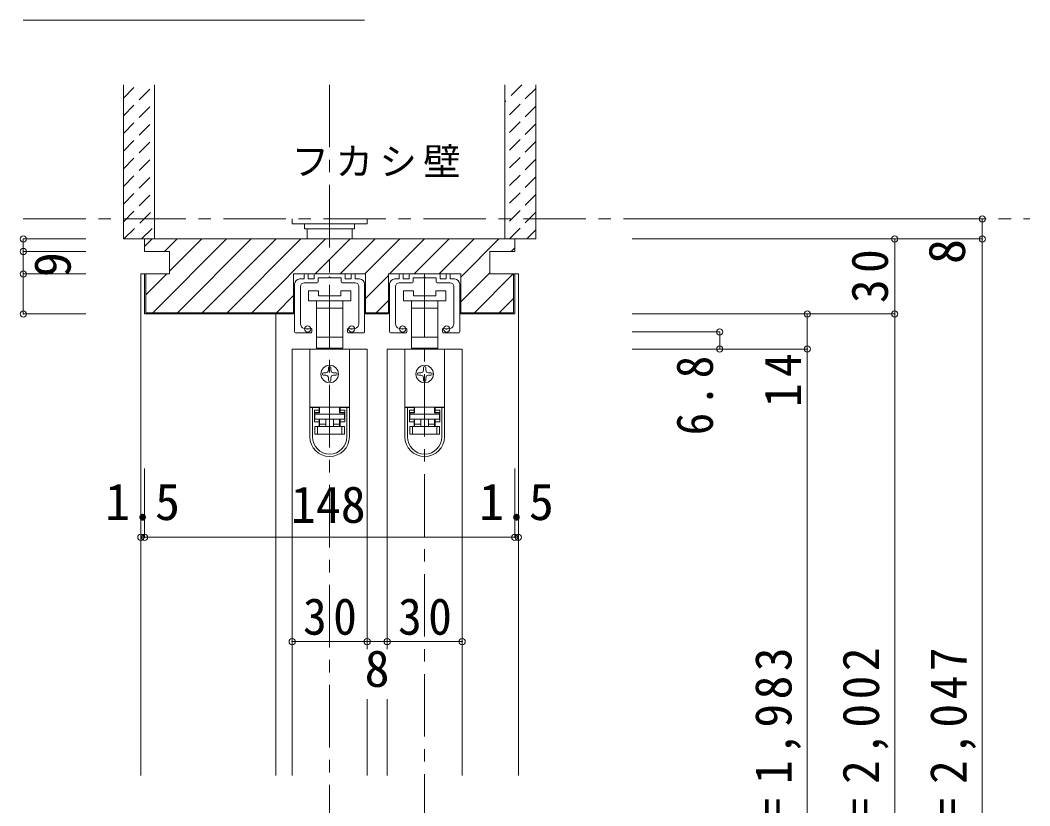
# Model space of a CAD drawing. Units: millimetres, scale not verified. Extents: x -957 to 993, y -689 to 708.
# Drawn here: x -510.4 to -106.7, y -220.3 to 93.9 of the extents above; entities that cross this region are included whole.
import ezdxf
from ezdxf.enums import TextEntityAlignment as Align

# ---------------------------------------------------------------- set-up
doc = ezdxf.new("R2010")
doc.units = ezdxf.units.MM
doc.header["$LTSCALE"] = 5
doc.header["$PDMODE"] = 32
doc.header["$PDSIZE"] = 2.5
doc.linetypes.add('CHAIN1', pattern=[8, 5, -1, 1, -1])
doc.linetypes.add('DASHED1', pattern=[1.8, 1.2, -0.6])
doc.layers.add('0-B_寸法', color=7, linetype='Continuous', lineweight=9)
doc.styles.add('ＭＳ ゴシック', font='')
doc.styles.get('ＭＳ ゴシック').set_extended_font_data('MS Gothic')

# ---------------------------------------------------------------- blocks, each defined once
blk = doc.blocks.new('01')
at = {"layer": '0-B_寸法'}
for p, q in [((-12, 5.72), (-10.45, 5.72)), ((-10.15, 6.02), (-10.15, 7.42)), ((-10.15, 4.22), (-4.95, 4.22)), ((-8.95, 7.72), (-9.85, 7.72)), ((-8.65, 6.02), (-8.65, 7.42)), ((-6.45, 5.72), (-8.35, 5.72)), ((-6.15, 7.42), (-6.15, 6.02)), ((-5.85, 7.72), (5.85, 7.72)), ((-4.65, 4.52), (-4.65, 5.92)), ((-4.35, 6.22), (-0.3, 6.22)), ((0, 6.52), (-0.3, 6.22)), ((0, 6.52), (0.3, 6.22)), ((4.35, 6.22), (0.3, 6.22)), ((4.65, 4.52), (4.65, 5.92)), ((10.15, 4.22), (4.95, 4.22)), ((6.15, 7.42), (6.15, 6.02)), ((6.45, 5.72), (8.35, 5.72)), ((8.65, 6.02), (8.65, 7.42)), ((8.95, 7.72), (9.85, 7.72)), ((10.15, 6.02), (10.15, 7.42)), ((12, 5.72), (10.45, 5.72)), ((-14, 3.72), (-14, -15.48)), ((-11.65, 2.72), (-11.65, -12.157)), ((11.65, 2.72), (11.65, -12.157)), ((14, 3.72), (14, -15.48)), ((-13.7, -15.78), (-7.45, -15.78)), ((-7.15, -15.48), (-7.15, -14.405)), ((7.15, -15.48), (7.15, -14.405)), ((13.7, -15.78), (7.45, -15.78))]:
    blk.add_line(p, q, dxfattribs=at)
for centre, radius, start, end in [((-12, 3.72), 2, 90, 180), ((-10.15, 2.72), 1.5, 90, 180), ((-10.45, 6.02), 0.3, 270, 0), ((-9.85, 7.42), 0.3, 90, 180), ((-8.95, 7.42), 0.3, 0, 90), ((-8.35, 6.02), 0.3, 180, 270), ((-6.45, 6.02), 0.3, 270, 0), ((-5.85, 7.42), 0.3, 90, 180), ((-4.95, 4.52), 0.3, 270, 0), ((-4.35, 5.92), 0.3, 90, 180), ((4.35, 5.92), 0.3, 0, 90), ((4.95, 4.52), 0.3, 180, 270), ((5.85, 7.42), 0.3, 0, 90), ((6.45, 6.02), 0.3, 180, 270), ((8.35, 6.02), 0.3, 270, 0), ((8.95, 7.42), 0.3, 90, 180), ((9.85, 7.42), 0.3, 0, 90), ((10.45, 6.02), 0.3, 180, 270), ((10.15, 2.72), 1.5, 0, 90), ((12, 3.72), 2, 0, 90), ((-13.7, -15.48), 0.3, 180, 270), ((-9.65, -12.157), 2, 180, 253.54075), ((-8.8, -9.28), 5, 253.54075, 284.75682), ((-7.45, -14.405), 0.3, 0, 104.75682), ((-7.45, -15.48), 0.3, 270, 0), ((7.45, -14.405), 0.3, 75.24318, 180), ((7.45, -15.48), 0.3, 180, 270), ((8.8, -9.28), 5, 255.24318, 286.45925), ((9.65, -12.157), 2, 286.45925, 0), ((13.7, -15.48), 0.3, 270, 0)]:
    blk.add_arc(centre, radius, start, end, dxfattribs=at)
for p in [(-8.8, -14.28), (8.8, -14.28)]:
    blk.add_point(p, dxfattribs=at)

msp = doc.modelspace()

# ---------------------------------------------------------------- linework, layer by layer
at = {"layer": '0-B_寸法'}
for p, q in [((-372.734, 93.893), (-509.162, 93.893)), ((-469.162, 68.058), (-469.162, 6.407)), ((-456.662, 68.058), (-456.662, 6.407)), ((-316.662, 68.058), (-316.662, 6.407)), ((-304.162, 68.058), (-304.162, 6.407)), ((-456.662, 41.407), (-456.662, 14.407)), ((-401.662, 14.407), (-401.662, 12.406)), ((-401.662, 12.406), (-371.662, 12.406)), ((-376.662, 12.406), (-376.662, 10.407)), ((-371.662, 14.407), (-371.662, 12.406)), ((-125.662, 14.407), (-265.662, 14.407)), ((-125.662, 14.407), (-125.662, 6.407)), ((-395.661, 10.407), (-395.661, 6.407)), ((-377.661, 6.407), (-377.661, 10.407)), ((-469.162, 6.407), (-456.662, 6.407)), ((-460.662, 3.346), (-457.601, 6.407)), ((-312.662, 6.407), (-460.662, 6.407)), ((-460.662, 6.407), (-460.662, 1.407)), ((-457.402, -23.093), (-427.902, 6.407)), ((-439.162, 6.407), (-455.162, 6.407)), ((-452.701, 1.407), (-447.701, 6.407)), ((-450.662, -6.453), (-437.802, 6.407)), ((-447.503, -23.093), (-418.003, 6.407)), ((-437.603, -23.093), (-408.103, 6.407)), ((-427.704, -23.093), (-398.204, 6.407)), ((-417.804, -23.093), (-388.304, 6.407)), ((-392.405, -7.593), (-378.405, 6.407)), ((-382.505, -7.593), (-368.505, 6.407)), ((-372.606, -7.593), (-358.606, 6.407)), ((-362.706, -7.593), (-348.706, 6.407)), ((-352.807, -7.593), (-338.807, 6.407)), ((-342.907, -7.593), (-328.907, 6.407)), ((-334.262, -8.848), (-319.008, 6.407)), ((-318.162, 6.407), (-334.162, 6.407)), ((-304.162, 6.407), (-316.662, 6.407)), ((-312.662, 1.407), (-312.662, 6.407)), ((-311.162, 6.407), (-309.662, 6.407)), ((-125.662, 6.407), (-265.662, 6.407)), ((-160.662, -428.593), (-160.662, 6.407)), ((-125.662, 6.407), (-125.662, -443.593)), ((-460.662, 1.407), (-450.662, 1.407)), ((-450.662, 1.407), (-450.662, -7.593)), ((-322.662, 1.407), (-322.662, -7.593)), ((-312.662, 1.407), (-322.662, 1.407)), ((-314.108, 1.407), (-312.662, 2.853)), ((-450.662, -7.593), (-462.162, -7.593)), ((-462.162, -208.094), (-462.162, -7.593)), ((-460.662, -7.593), (-460.662, -23.593)), ((-460.162, -15.953), (-451.802, -7.593)), ((-460.162, -7.593), (-460.162, -23.093)), ((-401.062, -23.593), (-401.062, -7.593)), ((-372.262, -7.593), (-401.062, -7.593)), ((-372.262, -23.593), (-372.262, -7.593)), ((-363.062, -23.593), (-363.062, -7.593)), ((-334.262, -7.593), (-363.062, -7.593)), ((-334.262, -18.748), (-322.662, -7.147)), ((-334.262, -23.593), (-334.262, -7.593)), ((-328.709, -23.093), (-313.209, -7.593)), ((-322.662, -7.593), (-311.162, -7.593)), ((-313.162, -7.593), (-313.162, -23.093)), ((-312.662, -7.593), (-312.662, -23.593)), ((-311.162, -208.094), (-311.162, -7.593)), ((-372.262, -17.462), (-363.062, -8.262)), ((-395.162, -14.293), (-395.162, -18.293)), ((-391.162, -14.293), (-395.162, -14.293)), ((-391.162, -16.293), (-391.162, -14.293)), ((-382.162, -14.293), (-382.162, -16.293)), ((-378.162, -14.293), (-382.162, -14.293)), ((-378.162, -18.293), (-378.162, -14.293)), ((-357.162, -14.293), (-357.162, -18.293)), ((-353.162, -14.293), (-357.162, -14.293)), ((-353.162, -16.293), (-353.162, -14.293)), ((-344.162, -14.293), (-344.162, -16.293)), ((-340.162, -14.293), (-344.162, -14.293)), ((-340.162, -18.293), (-340.162, -14.293)), ((-407.905, -23.093), (-401.062, -16.251)), ((-395.162, -18.293), (-386.662, -18.293)), ((-391.912, -18.293), (-391.912, -21.293)), ((-382.162, -16.293), (-391.162, -16.293)), ((-386.662, -18.293), (-378.162, -18.293)), ((-381.412, -21.293), (-381.412, -18.293)), ((-367.993, -23.093), (-363.062, -18.162)), ((-357.162, -18.293), (-348.662, -18.293)), ((-353.912, -18.293), (-353.912, -21.293)), ((-344.162, -16.293), (-353.162, -16.293)), ((-348.662, -18.293), (-340.162, -18.293)), ((-343.412, -21.293), (-343.412, -18.293)), ((-318.809, -23.093), (-313.162, -17.446)), ((-460.662, -23.593), (-401.062, -23.593)), ((-460.162, -23.093), (-401.062, -23.093)), ((-408.162, -208.094), (-408.162, -23.593)), ((-391.912, -21.293), (-391.912, -32.893)), ((-391.912, -21.293), (-386.662, -21.293)), ((-386.662, -21.293), (-381.412, -21.293)), ((-381.412, -32.893), (-381.412, -21.293)), ((-363.062, -23.093), (-372.262, -23.093)), ((-363.062, -23.593), (-372.262, -23.593)), ((-353.912, -21.293), (-353.912, -32.893)), ((-353.912, -21.293), (-348.662, -21.293)), ((-348.662, -21.293), (-343.412, -21.293)), ((-343.412, -32.893), (-343.412, -21.293)), ((-313.162, -23.093), (-334.262, -23.093)), ((-312.662, -23.593), (-334.262, -23.593)), ((-160.662, -23.593), (-265.662, -23.593)), ((-230.662, -30.793), (-265.662, -30.793)), ((-230.662, -30.793), (-230.662, -37.593)), ((-391.912, -32.893), (-391.912, -37.293)), ((-386.662, -32.893), (-391.912, -32.893)), ((-381.412, -32.893), (-386.662, -32.893)), ((-381.412, -37.293), (-381.412, -32.893)), ((-353.912, -32.893), (-353.912, -37.293)), ((-348.662, -32.893), (-353.912, -32.893)), ((-343.412, -32.893), (-348.662, -32.893)), ((-343.412, -37.293), (-343.412, -32.893)), ((-401.662, -37.593), (-401.662, -208.094)), ((-371.662, -37.593), (-401.662, -37.593)), ((-394.562, -37.593), (-394.562, -60.893)), ((-378.762, -37.593), (-394.562, -37.593)), ((-391.912, -37.293), (-390.662, -37.293)), ((-382.662, -37.593), (-382.662, -37.293)), ((-382.662, -37.293), (-381.412, -37.293)), ((-378.762, -37.593), (-378.762, -60.893)), ((-371.662, -37.593), (-371.662, -157.594)), ((-363.662, -37.593), (-363.662, -157.594)), ((-333.662, -37.593), (-363.662, -37.593)), ((-356.562, -37.593), (-356.562, -60.893)), ((-340.762, -37.593), (-356.562, -37.593)), ((-353.912, -37.293), (-352.662, -37.293)), ((-344.662, -37.593), (-344.662, -37.293)), ((-344.662, -37.293), (-343.412, -37.293)), ((-340.762, -37.593), (-340.762, -60.893)), ((-333.662, -37.593), (-333.662, -208.094)), ((-195.662, -37.593), (-265.662, -37.593)), ((-388.162, -47.093), (-389.162, -47.093)), ((-389.162, -48.093), (-388.162, -48.093)), ((-387.162, -45.093), (-387.162, -46.093)), ((-386.162, -46.093), (-386.162, -45.093)), ((-384.162, -47.093), (-385.162, -47.093)), ((-385.162, -48.093), (-384.162, -48.093)), ((-350.162, -47.093), (-351.162, -47.093)), ((-351.162, -48.093), (-350.162, -48.093)), ((-349.162, -45.093), (-349.162, -46.093)), ((-348.162, -46.093), (-348.162, -45.093)), ((-346.162, -47.093), (-347.162, -47.093)), ((-347.162, -48.093), (-346.162, -48.093)), ((-387.162, -49.093), (-387.162, -50.093)), ((-386.162, -50.093), (-386.162, -49.093)), ((-349.162, -49.093), (-349.162, -50.093)), ((-348.162, -50.093), (-348.162, -49.093)), ((-394.562, -60.893), (-394.562, -60.993)), ((-378.762, -60.893), (-394.562, -60.893)), ((-394.562, -60.993), (-394.562, -72.693)), ((-393.562, -60.993), (-394.562, -60.993)), ((-393.562, -72.693), (-393.562, -60.993)), ((-390.862, -60.993), (-393.562, -60.993)), ((-392.762, -61.993), (-390.862, -61.993)), ((-392.762, -61.993), (-392.762, -66.693)), ((-390.862, -62.993), (-392.762, -62.993)), ((-390.662, -63.093), (-392.562, -63.093)), ((-392.562, -63.093), (-392.562, -63.593)), ((-391.562, -60.993), (-391.562, -60.893)), ((-390.862, -60.993), (-390.862, -61.993)), ((-390.862, -61.993), (-390.862, -62.993)), ((-390.662, -63.093), (-390.662, -60.893)), ((-382.662, -60.893), (-382.662, -63.093)), ((-380.762, -63.093), (-382.662, -63.093)), ((-382.462, -61.993), (-382.462, -60.993)), ((-379.762, -60.993), (-382.462, -60.993)), ((-382.462, -61.993), (-380.562, -61.993)), ((-381.762, -60.893), (-381.762, -60.993)), ((-380.762, -63.593), (-380.762, -63.093)), ((-380.562, -66.693), (-380.562, -61.993)), ((-378.762, -60.893), (-378.762, -60.993)), ((-378.762, -72.693), (-378.762, -60.993)), ((-356.562, -60.893), (-356.562, -60.993)), ((-340.762, -60.893), (-356.562, -60.893)), ((-356.562, -60.993), (-356.562, -72.693)), ((-355.562, -60.993), (-356.562, -60.993)), ((-355.562, -72.693), (-355.562, -60.993)), ((-352.862, -60.993), (-355.562, -60.993)), ((-354.762, -61.993), (-352.862, -61.993)), ((-354.762, -61.993), (-354.762, -66.693)), ((-352.862, -62.993), (-354.762, -62.993)), ((-352.662, -63.093), (-354.562, -63.093)), ((-354.562, -63.093), (-354.562, -63.593)), ((-353.562, -60.993), (-353.562, -60.893)), ((-352.862, -60.993), (-352.862, -61.993)), ((-352.862, -61.993), (-352.862, -62.993)), ((-352.662, -63.093), (-352.662, -60.893)), ((-344.662, -60.893), (-344.662, -63.093)), ((-342.762, -63.093), (-344.662, -63.093)), ((-344.462, -61.993), (-344.462, -60.993)), ((-341.762, -60.993), (-344.462, -60.993)), ((-344.462, -61.993), (-342.562, -61.993)), ((-343.762, -60.893), (-343.762, -60.993)), ((-342.762, -63.593), (-342.762, -63.093)), ((-342.562, -66.693), (-342.562, -61.993)), ((-340.762, -60.893), (-340.762, -60.993)), ((-340.762, -72.693), (-340.762, -60.993)), ((-390.862, -66.693), (-392.762, -66.693)), ((-392.562, -71.593), (-392.562, -68.593)), ((-392.562, -68.593), (-391.562, -68.593)), ((-391.562, -68.593), (-391.562, -71.593)), ((-391.562, -68.593), (-381.762, -68.593)), ((-390.862, -66.693), (-390.862, -68.593)), ((-390.662, -67.593), (-390.662, -65.593)), ((-390.662, -67.593), (-388.162, -67.593)), ((-390.662, -68.593), (-390.662, -67.593)), ((-388.162, -65.593), (-388.162, -68.593)), ((-385.162, -65.593), (-385.162, -68.593)), ((-382.662, -65.593), (-382.662, -67.593)), ((-382.462, -65.693), (-380.562, -65.693)), ((-382.462, -66.693), (-382.462, -65.693)), ((-382.462, -68.593), (-382.462, -66.693)), ((-380.562, -66.693), (-382.462, -66.693)), ((-381.762, -71.593), (-381.762, -68.593)), ((-381.762, -68.593), (-380.762, -68.593)), ((-380.762, -68.593), (-380.762, -71.593)), ((-352.862, -66.693), (-354.762, -66.693)), ((-354.562, -71.593), (-354.562, -68.593)), ((-354.562, -68.593), (-353.562, -68.593)), ((-353.562, -68.593), (-353.562, -71.593)), ((-353.562, -68.593), (-343.762, -68.593)), ((-352.862, -66.693), (-352.862, -68.593)), ((-352.662, -67.593), (-352.662, -65.593)), ((-352.662, -67.593), (-350.162, -67.593)), ((-352.662, -68.593), (-352.662, -67.593)), ((-350.162, -65.593), (-350.162, -68.593)), ((-347.162, -65.593), (-347.162, -68.593)), ((-344.662, -65.593), (-344.662, -67.593)), ((-344.462, -65.693), (-342.562, -65.693)), ((-344.462, -66.693), (-344.462, -65.693)), ((-344.462, -68.593), (-344.462, -66.693)), ((-342.562, -66.693), (-344.462, -66.693)), ((-343.762, -71.593), (-343.762, -68.593)), ((-343.762, -68.593), (-342.762, -68.593)), ((-342.762, -68.593), (-342.762, -71.593)), ((-391.562, -71.593), (-392.562, -71.593)), ((-381.762, -71.593), (-391.562, -71.593)), ((-380.762, -71.593), (-381.762, -71.593)), ((-353.562, -71.593), (-354.562, -71.593)), ((-343.762, -71.593), (-353.562, -71.593)), ((-342.762, -71.593), (-343.762, -71.593)), ((-460.662, -112.898), (-460.662, -85.339)), ((-460.662, -112.898), (-460.662, -85.339)), ((-312.662, -112.898), (-312.662, -88.839)), ((-460.662, -112.898), (-312.662, -112.898)), ((-401.662, -154.594), (-371.662, -154.594)), ((-371.662, -154.594), (-363.662, -154.594)), ((-363.662, -154.594), (-333.662, -154.594)), ((-371.662, -177.594), (-371.662, -208.094)), ((-363.662, -177.594), (-363.662, -208.094))]:
    msp.add_line(p, q, dxfattribs=at)
at = {"layer": '0-B_寸法', "linetype": 'DASHED1'}
for p, q in [((-469.162, 62.757), (-463.861, 68.058)), ((-469.162, 55.686), (-456.79, 68.058)), ((-309.799, 68.058), (-316.662, 61.195)), ((-304.162, 66.624), (-316.662, 54.124)), ((-469.162, 48.615), (-456.662, 61.115)), ((-304.162, 59.553), (-316.662, 47.053)), ((-469.162, 41.544), (-456.662, 54.044)), ((-304.162, 52.482), (-316.662, 39.982)), ((-469.162, 34.473), (-456.662, 46.973)), ((-304.162, 45.411), (-316.662, 32.911)), ((-469.162, 27.402), (-456.662, 39.902)), ((-304.162, 38.34), (-316.662, 25.84)), ((-469.162, 20.331), (-456.662, 32.831)), ((-304.162, 31.269), (-316.662, 18.769)), ((-469.162, 13.26), (-456.662, 25.76)), ((-304.162, 24.198), (-316.662, 11.698)), ((-468.944, 6.407), (-456.662, 18.689)), ((-304.162, 17.127), (-314.882, 6.407)), ((-461.873, 6.407), (-456.662, 11.618)), ((-304.162, 10.056), (-307.811, 6.407))]:
    msp.add_line(p, q, dxfattribs=at)
at = {"layer": '0-B_寸法', "linetype": 'CHAIN1'}
for p, q in [((-386.662, 68.058), (-386.662, -453.593)), ((-509.162, 14.407), (-106.662, 14.407)), ((-348.662, -7.593), (-348.662, -443.594))]:
    msp.add_line(p, q, dxfattribs=at)
at = {"layer": '0-B_寸法', "color": 4}
for p, q in [((-509.162, 6.407), (-509.162, 1.407)), ((-509.162, 6.407), (-484.162, 6.407)), ((-509.162, 1.407), (-484.162, 1.407)), ((-509.162, 1.407), (-509.162, -7.593)), ((-509.162, -7.593), (-484.162, -7.593)), ((-509.162, -7.593), (-509.162, -23.593)), ((-509.162, -23.593), (-484.162, -23.593)), ((-462.162, -112.898), (-462.162, -85.339)), ((-460.662, -112.898), (-460.662, -85.339)), ((-312.662, -112.898), (-312.662, -85.339)), ((-311.162, -112.898), (-311.162, -85.339)), ((-462.162, -112.898), (-460.662, -112.898)), ((-312.662, -112.898), (-311.162, -112.898))]:
    msp.add_line(p, q, dxfattribs=at)
at = {"layer": '0-B_寸法'}
for points in [[(-396.662, 12.406), (-396.662, 10.407), (-376.662, 10.407)], [(-195.662, -23.593), (-195.662, -423.594), (-265.662, -423.594)], [(-382.662, -37.293), (-390.662, -37.293), (-390.662, -37.593)], [(-344.662, -37.293), (-352.662, -37.293), (-352.662, -37.593)], [(-380.562, -62.993), (-382.462, -62.993), (-382.462, -61.993)], [(-378.762, -60.993), (-379.762, -60.993), (-379.762, -72.693)], [(-342.562, -62.993), (-344.462, -62.993), (-344.462, -61.993)], [(-340.762, -60.993), (-341.762, -60.993), (-341.762, -72.693)], [(-392.762, -65.693), (-390.862, -65.693), (-390.862, -66.693)], [(-385.162, -67.593), (-382.662, -67.593), (-382.662, -68.593)], [(-354.762, -65.693), (-352.862, -65.693), (-352.862, -66.693)], [(-347.162, -67.593), (-344.662, -67.593), (-344.662, -68.593)]]:
    msp.add_lwpolyline(points, dxfattribs=at)
for points in [[(-380.762, -65.593), (-392.562, -65.593), (-392.562, -63.593), (-380.762, -63.593)], [(-342.762, -65.593), (-354.562, -65.593), (-354.562, -63.593), (-342.762, -63.593)]]:
    msp.add_lwpolyline(points, close=True, dxfattribs=at)
for centre in [(-386.662, -47.593), (-348.662, -47.593)]:
    msp.add_circle(centre, 3.5, dxfattribs=at)
for centre, radius, start, end in [((-389.162, -47.593), 0.5, 90, 180), ((-389.162, -47.593), 0.5, 180, 270), ((-388.162, -46.093), 1, 270, 0), ((-388.162, -49.093), 1, 0, 90), ((-386.662, -45.093), 0.5, 90, 180), ((-386.662, -45.093), 0.5, 0, 90), ((-385.162, -46.093), 1, 180, 270), ((-385.162, -49.093), 1, 90, 180), ((-384.162, -47.593), 0.5, 0, 90), ((-384.162, -47.593), 0.5, 270, 0), ((-351.162, -47.593), 0.5, 90, 180), ((-351.162, -47.593), 0.5, 180, 270), ((-350.162, -46.093), 1, 270, 0), ((-350.162, -49.093), 1, 0, 90), ((-348.662, -45.093), 0.5, 90, 180), ((-348.662, -45.093), 0.5, 0, 90), ((-347.162, -46.093), 1, 180, 270), ((-347.162, -49.093), 1, 90, 180), ((-346.162, -47.593), 0.5, 0, 90), ((-346.162, -47.593), 0.5, 270, 0), ((-386.662, -50.093), 0.5, 180, 270), ((-386.662, -50.093), 0.5, 270, 0), ((-348.662, -50.093), 0.5, 180, 270), ((-348.662, -50.093), 0.5, 270, 0), ((-386.662, -72.693), 7.9, 180, 0), ((-386.662, -72.693), 6.9, 180, 0), ((-348.662, -72.693), 7.9, 180, 0), ((-348.662, -72.693), 6.9, 180, 0)]:
    msp.add_arc(centre, radius, start, end, dxfattribs=at)
for p in [(-125.662, 14.407), (-509.162, 6.407), (-160.662, 6.407), (-125.662, 6.407), (-509.162, 1.407), (-509.162, -7.593), (-509.162, -23.593), (-195.662, -23.593), (-160.662, -23.593), (-230.662, -30.793), (-230.662, -37.593), (-195.662, -37.593), (-462.162, -112.898), (-460.662, -112.898), (-312.662, -112.898), (-311.162, -112.898), (-401.662, -154.594), (-371.662, -154.594), (-363.662, -154.594), (-333.662, -154.594)]:
    msp.add_point(p, dxfattribs=at)

# ---------------------------------------------------------------- block references
for p in [(-386.662, -15.313), (-348.662, -15.313)]:
    msp.add_blockref('01', p, dxfattribs=at)

# ---------------------------------------------------------------- texts
at = {"layer": '0-B_寸法', "style": 'ＭＳ ゴシック'}
for s, p in [('8', (-128.162, -3.593)), ('9', (-485.819, -8.854))]:
    msp.add_text(s, height=14.66, rotation=90, dxfattribs=at).set_placement(p, align=Align.BOTTOM_LEFT)
for s, p in [('1.5', (-476.412, -110.398)), ('148', (-402.162, -111.515)), ('1.5', (-326.912, -110.398)), ('8', (-372.662, -177.094))]:
    msp.add_text(s, height=14.66, dxfattribs=at).set_placement(p, align=Align.BOTTOM_LEFT)
at = {"layer": '0-B_寸法', "attachment_point": 7, "style": 'ＭＳ ゴシック'}
for s, insert, char_height in [('\\T1.17;フカシ壁', (-401.891, 31.217), 11), ('\\T1.27;\\W0.95;30', (-397.287, -152.094), 14.66), ('\\T1.27;\\W0.95;30', (-359.287, -152.094), 14.66)]:
    msp.add_mtext(s, dxfattribs=dict(at, insert=insert, char_height=char_height))
at = {"layer": '0-B_寸法', "char_height": 14.66, "attachment_point": 7, "rotation": 90, "style": 'ＭＳ ゴシック'}
for s, insert in [('\\T1.27;\\W0.95;30', (-163.162, -19.218)), ('\\T1.27;\\W0.95;14', (-198.162, -60.843)), ('\\T1.27;\\W0.9;6.8', (-233.162, -72.093)), ('\\T1.19;\\W0.95;ＤＨ＝1,983', (-198.162, -279.344)), ('\\T1.19;\\W0.95;枠内＝2,002', (-163.162, -279.344)), ('\\T1.19;\\W0.95;枠外＝2,047', (-128.162, -279.344))]:
    msp.add_mtext(s, dxfattribs=dict(at, insert=insert))

doc.saveas('drawing.dxf')
